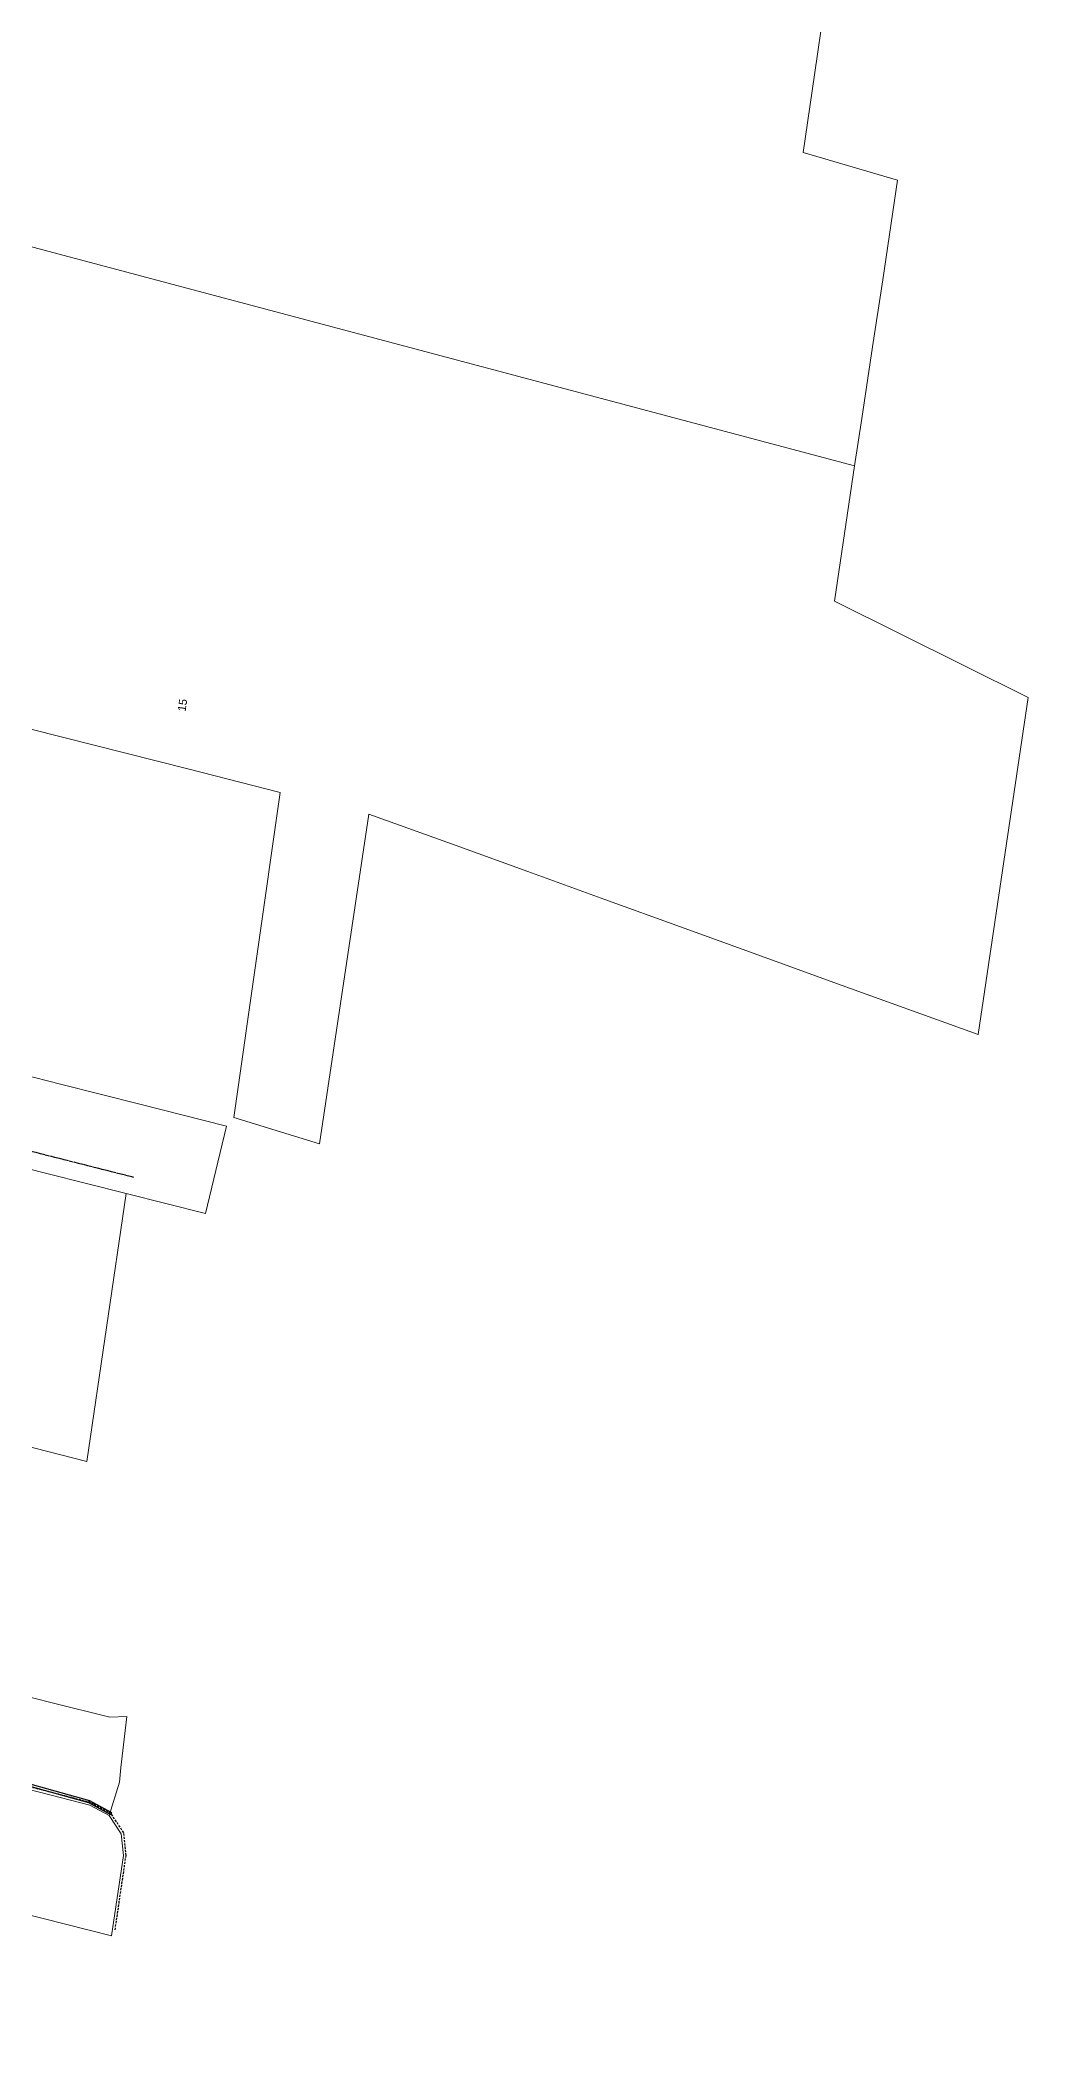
# Model space of a CAD drawing. Header units: metres. Extents: x 305195 to 306755, y 6261447 to 6263623.
# Drawn here: x 306532.5 to 306754.8, y 6261945.6 to 6262394 of the extents above; entities that cross this region are included whole.
import ezdxf

# ---------------------------------------------------------------- set-up
doc = ezdxf.new("R2010")
doc.units = ezdxf.units.M
doc.linetypes.add('Cable Exist OH', pattern=[1, 1, 0])
doc.linetypes.add('DASHED', pattern=[0.75, 0.5, -0.25])
for name, color, linetype, lineweight in [('Cadastre Buildings_SP_EXT', 9, 'Continuous', 5), ('Cadastre Land Parcels_SP_EXT', 9, 'Continuous', 5), ('Cadastre Roads_SP_EXT', 9, 'Continuous', 5)]:
    doc.layers.add(name, color=color, linetype=linetype, lineweight=lineweight)
doc.layers.add('Duct_SP_EXT', color=7, linetype='Continuous')
doc.layers.add('Mains_SL_EXT', color=7, linetype='Continuous')
doc.layers.add('UNKNOWN_FEATURES', color=1, linetype='DASHED', plot=False)
doc.styles.get("Standard").update_dxf_attribs({"font": 'arial.ttf'})

msp = doc.modelspace()

# ---------------------------------------------------------------- linework, layer by layer
at = {"layer": 'Cadastre Buildings_SP_EXT', "linetype": 'Continuous'}
for points in [[(306551.86, 6262134.52), (306534.05, 6262139), (306516.26, 6262143.5), (306507.51, 6262083.27), (306525.2, 6262078.78), (306543.03, 6262074.23), (306551.86, 6262134.52)], [(306551.25, 6261985.6), (306550.77, 6261990.48), (306548.05, 6261994.57), (306543.72, 6261996.89), (306532.7, 6261999.75), (306514.51, 6262004.36), (306496.44, 6262008.91), (306488.48, 6261954.62), (306506.13, 6261950.14), (306523.93, 6261945.62), (306527.92, 6261972.75), (306548.59, 6261967.5), (306551.25, 6261985.6)]]:
    msp.add_lwpolyline(points, close=True, dxfattribs=at)
at = {"layer": 'Cadastre Land Parcels_SP_EXT', "linetype": 'Continuous'}
for points in [[(306420.76, 6262395.3), (306418.13, 6262377.38), (306715.75, 6262298.2), (306717.38, 6262308.86), (306719.8, 6262324.96), (306722.06, 6262340.03), (306725.41, 6262362.5), (306704.14, 6262368.71), (306706.71, 6262386.21), (306708.91, 6262401.2)], [(306530.44, 6262238.99), (306565.79, 6262230.02), (306586.5, 6262224.71), (306576.08, 6262151.59), (306595.41, 6262145.68), (306606.5, 6262219.86), (306625.03, 6262213.15), (306642.24, 6262206.92), (306659.54, 6262200.66), (306676.6, 6262194.48), (306693.97, 6262188.2), (306711.06, 6262182), (306743.51, 6262170.26), (306754.78, 6262246.12), (306711.23, 6262267.73), (306715.75, 6262298.2), (306715.75, 6262298.2), (306418.13, 6262377.38)]]:
    msp.add_lwpolyline(points, dxfattribs=at)
at = {"layer": 'Cadastre Roads_SP_EXT', "linetype": 'Continuous'}
for points in [[(306516.26, 6262143.5), (306534.05, 6262139), (306551.86, 6262134.52), (306569.72, 6262129.99), (306572.06, 6262139.68), (306574.47, 6262149.64), (306554.95, 6262154.6), (306537.14, 6262159.12), (306519.47, 6262163.61)], [(306514.51, 6262004.36), (306532.7, 6261999.75), (306543.72, 6261996.89), (306548.05, 6261994.57), (306550.35, 6262002.05), (306550.72, 6262005.35), (306552.01, 6262016.82), (306548.22, 6262016.69), (306534.91, 6262020.01), (306517.23, 6262024.5)]]:
    msp.add_lwpolyline(points, dxfattribs=at)
at = {"layer": 'Duct_SP_EXT'}
for p, q in [((306495.79, 6262010.7), (306543.41, 6261997.52)), ((306495.92, 6262011.16), (306543.6, 6261997.97)), ((306543.41, 6261997.52), (306543.5, 6261997.74)), ((306543.41, 6261997.52), (306548.35, 6261994.82)), ((306543.6, 6261997.97), (306543.5, 6261997.74)), ((306543.6, 6261997.97), (306548.58, 6261995.24)), ((306548.35, 6261994.82), (306548.46, 6261995.03)), ((306548.58, 6261995.24), (306548.46, 6261995.03))]:
    msp.add_line(p, q, dxfattribs=at)
at = {"layer": 'Mains_SL_EXT', "linetype": 'Cable Exist OH'}
msp.add_lwpolyline([(306486.66, 6262155.15), (306521.96, 6262146.2), (306553.51, 6262138.22)], dxfattribs=at)
at = {"layer": 'UNKNOWN_FEATURES'}
msp.add_lwpolyline([(306549.4, 6261968.84), (306551.86, 6261985.58), (306551.35, 6261990.69), (306548.46, 6261995.03), (306543.94, 6261997.46), (306532.85, 6262000.34), (306514.66, 6262004.94), (306501.5, 6262008.25)], dxfattribs=at)

# ---------------------------------------------------------------- texts
at = {"layer": 'Cadastre Land Parcels_SP_EXT'}
msp.add_text('15', height=1.8, rotation=81.5647, dxfattribs=at).set_placement((306565.23, 6262242.87))

doc.saveas('drawing.dxf')
